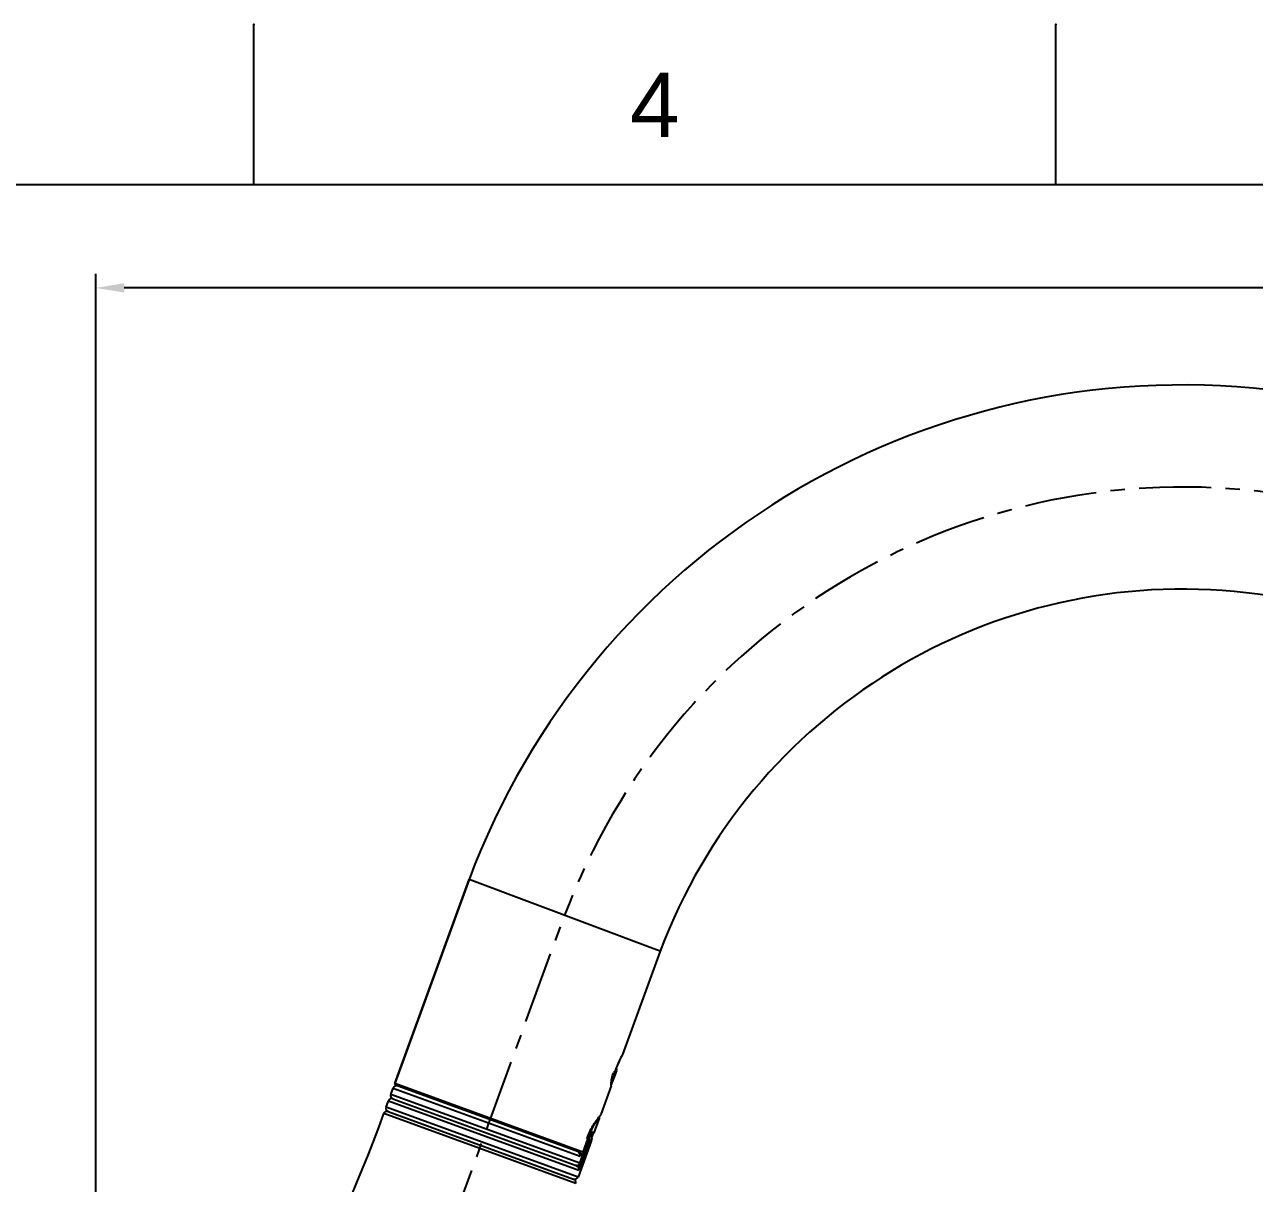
# Model space of a CAD drawing. Header units: millimetres. Extents: x 601 to 1195, y -13 to 407.
# Drawn here: x 807.1 to 915.6, y 304.6 to 406.7 of the extents above; entities that cross this region are included whole.
import ezdxf

# ---------------------------------------------------------------- set-up
doc = ezdxf.new("R2010")
doc.units = ezdxf.units.MM
doc.header["$LTSCALE"] = 0.1
doc.linetypes.add('CENTERX2', pattern=[101.6, 63.5, -12.7, 12.7, -12.7])
doc.layers.add('CENTER', color=1, linetype='CENTERX2')
doc.layers.add('DIM', color=3, linetype='Continuous')
doc.styles.get("Standard").update_dxf_attribs({"font": 'arial.ttf'})
doc.dimstyles.new('ISO-25', dxfattribs={"dimtxt": 2.5, "dimasz": 2.5, "dimexe": 1.25, "dimexo": 0.625, "dimtad": 1, "dimlfac": 1.666667, "dimtxsty": 'Standard', "dimcen": 2.5, "dimadec": 0, "dimazin": 0, "dimtfac": 1, "dimtmove": 0, "dimatfit": 3, "dimfxl": 0, "dimarcsym": 0})

# ---------------------------------------------------------------- blocks, each defined once
blk = doc.blocks.new('*D5')
at = {"layer": 'Defpoints', "color": 0}
for p in [(854.77, 328.28), (968.29, 294.13), (878.91, 263.06), (827, 252), (968.29, 42.94)]:
    blk.add_point(p, dxfattribs=at)
at = {"layer": 'DIM', "color": 0, "lineweight": -2}
blk.add_arc((968.29, 640.19), 387.57, 250.3696, 269.6304, dxfattribs=at)
at = {"layer": 'DIM', "color": 0}
for points in [[(837.95, 274.75), (838.23, 275.54), (835.74, 275.99)], [(965.79, 253.04), (965.79, 252.21), (968.29, 252.62)]]:
    blk.add_solid(points, dxfattribs=at)
at = {"layer": 'DIM', "color": 0, "insert": (901.32, 260.38), "char_height": 2.5, "attachment_point": 5, "rotation": 350}
blk.add_mtext('20°', dxfattribs=at)
blk = doc.blocks.new('*D7')
at = {"layer": 'Defpoints', "color": 0}
for p in [(813.41, 383.51), (813.41, 264.89), (1020.1, 174.3)]:
    blk.add_point(p, dxfattribs=at)
at = {"layer": 'DIM', "color": 0, "lineweight": -2}
for p, q in [((813.41, 265.52), (813.41, 384.76)), ((1020.1, 174.92), (1020.1, 384.76)), ((1017.6, 383.51), (815.91, 383.51))]:
    blk.add_line(p, q, dxfattribs=at)
at = {"layer": 'DIM', "color": 0}
for points in [[(815.91, 383.93), (815.91, 383.1), (813.41, 383.51)], [(1017.6, 383.93), (1017.6, 383.1), (1020.1, 383.51)]]:
    blk.add_solid(points, dxfattribs=at)
at = {"layer": 'DIM', "color": 0, "insert": (932.53, 385.64), "char_height": 2.5, "attachment_point": 5}
blk.add_mtext('344,49', dxfattribs=at)

msp = doc.modelspace()

# ---------------------------------------------------------------- linework, layer by layer
for p, q in [((827.3314, 392.5863), (827.3314, 406.7277)), ((898.0385, 392.5863), (898.0385, 406.7277)), ((1180.8668, 392.5863), (615.2102, 392.5863)), ((846.3115, 331.3628), (839.7607, 313.3647)), ((839.7607, 313.3647), (846.3115, 331.3628)), ((862.5227, 325.2798), (846.3115, 331.3628)), ((863.1641, 325.0391), (859.8448, 315.9196)), ((863.1641, 325.0391), (862.5227, 325.2798)), ((858.935, 313.4186), (859.3271, 314.4959)), ((859.3416, 314.5583), (859.3192, 314.7759)), ((859.3417, 314.5585), (859.3317, 314.5739)), ((839.4114, 312.4064), (839.6166, 312.9702)), ((856.0835, 306.3382), (839.4114, 312.4064)), ((839.6166, 312.9702), (856.1169, 306.9646)), ((856.3522, 307.3259), (839.7607, 313.3647)), ((856.1939, 307.2558), (839.8324, 313.2109)), ((858.8393, 313.1569), (857.9261, 310.6479)), ((839.001, 311.2787), (839.2062, 311.8426)), ((855.9154, 305.1224), (839.001, 311.2787)), ((839.2062, 311.8426), (855.9928, 305.7327)), ((839.5907, 312.0219), (855.7637, 306.1354)), ((855.7107, 304.559), (838.7957, 310.7155)), ((839.1803, 310.8942), (855.531, 304.9431)), ((857.3314, 309.0127), (857.7678, 310.2116)), ((857.7728, 310.2255), (857.771, 310.2206)), ((857.8553, 310.5467), (857.9261, 310.6479)), ((857.3314, 309.0127), (857.1735, 309.0702)), ((857.0643, 308.2788), (855.9154, 305.1224)), ((856.0881, 306.3358), (856.9827, 308.7624)), ((856.7627, 308.4535), (856.3522, 307.3259)), ((856.3806, 307.1439), (856.9784, 308.7648)), ((856.9827, 308.7624), (856.9784, 308.7648)), ((856.9827, 308.7624), (857.008, 308.8257)), ((856.9987, 308.3419), (857.002, 308.3477)), ((857.0634, 308.8211), (857.0206, 308.853)), ((857.0646, 308.8198), (857.0206, 308.8529)), ((857.1007, 308.9051), (857.0551, 308.9217)), ((857.1219, 308.7333), (857.0634, 308.8211)), ((857.0659, 308.2832), (857.0635, 308.2766)), ((857.0663, 308.2842), (857.0643, 308.2789)), ((857.123, 308.7308), (857.0646, 308.8198)), ((857.0683, 308.2899), (857.0663, 308.2842)), ((857.0963, 308.3694), (857.0954, 308.3669)), ((857.1103, 308.4124), (857.1099, 308.4111)), ((857.1281, 308.4716), (857.1289, 308.4744)), ((855.9316, 307.3513), (855.9281, 307.3418)), ((855.9928, 305.7327), (856.7111, 307.7061)), ((856.0835, 306.3382), (856.3806, 307.1439)), ((856.1169, 306.9646), (856.2195, 307.2465)), ((856.6072, 307.7439), (856.7111, 307.7061)), ((855.7019, 306.1578), (855.7392, 306.147)), ((855.8055, 306.1438), (855.7972, 306.1209)), ((856.0757, 306.3069), (856.0881, 306.3358)), ((856.0881, 306.3358), (856.0835, 306.3382))]:
    msp.add_line(p, q)
for points in [[(857.7815, 310.2546), (857.7964, 310.3064), (857.8068, 310.3663), (857.8061, 310.4442), (857.8003, 310.4649)], [(857.008, 308.8257), (857.0339, 308.8816), (857.0574, 308.926), (857.0772, 308.9584), (857.0911, 308.978), (857.0949, 308.9825)], [(857.1138, 308.4229), (857.1281, 308.4716), (857.1392, 308.5172), (857.1471, 308.5688), (857.1469, 308.639), (857.123, 308.7308)], [(857.1392, 308.5172), (857.1397, 308.5196), (857.1474, 308.5714), (857.1465, 308.6419), (857.1219, 308.7333)], [(857.1469, 308.6199), (857.1829, 308.7179), (857.2008, 308.7646), (857.2182, 308.8081), (857.2345, 308.8474), (857.2495, 308.882), (857.2628, 308.9115), (857.2741, 308.9355)], [(855.7392, 306.147), (855.839, 306.1422), (855.9344, 306.1695), (856.0164, 306.2259), (856.0757, 306.3069)]]:
    msp.add_lwpolyline(points)
for centre, radius, start, end in [((909.2279, 307.7543), 67.2, 7.51703, 159.432058), ((909.2279, 307.7543), 67.2, 7.51703, 159.432058), ((909.2279, 307.7543), 49.2, 7.51703, 159.432058), ((909.2279, 307.7543), 49.2, 7.51703, 159.432058), ((867.7449, 311.4741), 9.065, 150.633104, 159.966002), ((867.7633, 311.4821), 9.0795, 160.356842, 167.555196), ((860.0561, 313.4804), 1.3297, 129.859092, 131.171399), ((867.3228, 311.6336), 8.6137, 160.00061, 160.320915), ((867.8991, 311.4474), 9.2196, 167.526544, 168.602036), ((839.6933, 312.3038), 0.3, 160, 250), ((839.8985, 312.8676), 0.3, 70, 160), ((839.8734, 313.3237), 0.12, 160, 250), ((839.2829, 311.1761), 0.3, 160, 250.005532), ((839.4881, 311.7399), 0.3, 70.00456, 160), ((683.0628, 367.7163), 165.8367, 325.456854, 339.896539), ((839.0774, 310.6124), 0.3, 70.000135, 159.896539), ((865.9955, 304.9071), 9.9027, 146.559612, 148.882025), ((866.3858, 304.655), 10.3673, 145.802587, 146.585442), ((866.2167, 304.7687), 10.1635, 145.354379, 145.797121), ((862.5805, 306.3385), 6.2879, 155.552034, 160.021437), ((864.9274, 305.48), 8.6893, 157.536068, 159.989135), ((865.052, 305.4303), 8.8235, 156.823394, 157.546987), ((859.8748, 306.7169), 3.3036, 151.320659, 153.085604), ((864.9923, 305.4559), 8.7585, 156.405685, 156.823329), ((864.9106, 305.4916), 8.6693, 155.954335, 156.405879), ((859.3773, 306.9842), 2.7389, 150.837089, 151.242352), ((859.3686, 306.9908), 2.728, 150.873749, 151.265116), ((859.1632, 307.1055), 2.4927, 150.263493, 150.877411), ((859.179, 307.0951), 2.5117, 150.085881, 150.842619), ((852.2536, 310.0355), 5.1213, 340.071751, 340.519928), ((853.9112, 309.4505), 3.3636, 340.498579, 341.081084), ((854.561, 309.2273), 2.6765, 341.090876, 341.248173), ((855.0164, 309.0734), 2.1958, 341.301309, 341.782469), ((855.2077, 309.0105), 1.9945, 341.595512, 341.965069), ((857.1623, 309.0743), 0.18, 250, 340), ((855.5933, 308.8844), 1.5888, 341.753264, 342.670835), ((855.7456, 307.075), 0.3233, 55.629257, 69.982625), ((855.8024, 306.4344), 0.2943, 250.045048, 262.588364), ((855.6596, 305.8492), 0.3045, 63.133984, 69.997228), ((855.6597, 305.8495), 0.3042, 63.130065, 69.998288), ((855.8024, 306.434), 0.2938, 262.576732, 268.195459), ((855.8023, 306.4333), 0.2931, 268.207999, 272.729033), ((855.8021, 306.4366), 0.2964, 272.739145, 282.242955), ((855.802, 306.4368), 0.2966, 282.255525, 290.134066), ((855.8003, 306.441), 0.3012, 290.156044, 302.509532), ((855.8013, 306.4393), 0.2992, 302.524446, 306.099122), ((855.7988, 306.4423), 0.3031, 306.138677, 322.090772), ((855.7963, 306.4437), 0.3059, 322.178762, 339.83482), ((855.6335, 305.225), 0.3, 249.994468, 340), ((855.4286, 304.6611), 0.3, 340.103461, 69.999865)]:
    msp.add_arc(centre, radius, start, end)
for points, knots in [([(859.1808, 314.4813), (859.1703, 314.4721), (859.1225, 314.4293), (859.0768, 314.3842), (859.0417, 314.3483)], [0, 0, 0, 0, 0.2177679, 1, 1, 1, 1]), ([(859.3317, 314.5739), (859.3259, 314.576), (859.3086, 314.5729), (859.2815, 314.5591), (859.2449, 314.5344), (859.2186, 314.5134), (859.2039, 314.5011)], [0, 0, 0, 0, 0.12314828, 0.3253165, 0.61694743, 1, 1, 1, 1]), ([(859.3299, 314.5037), (859.3337, 314.5142), (859.3395, 314.532), (859.3423, 314.551), (859.3416, 314.5585)], [0, 0, 0, 0, 0.59630753, 1, 1, 1, 1]), ([(858.8598, 313.2771), (858.8553, 313.2788), (858.8488, 313.294), (858.8457, 313.3211), (858.8446, 313.3651), (858.8463, 313.3988), (858.8476, 313.4182)], [0, 0, 0, 0, 0.09941853, 0.29453668, 0.5951559, 1, 1, 1, 1]), ([(858.8476, 313.4182), (858.8513, 313.4741), (858.8666, 313.6034), (858.9212, 313.9159), (858.9868, 314.1695), (859.0417, 314.3483)], [0, 0, 0, 0, 0.17640038, 0.41005356, 1, 1, 1, 1]), ([(858.8393, 313.1569), (858.8398, 313.1593), (858.8468, 313.1969), (858.8542, 313.2343), (858.8613, 313.2694)], [0, 0, 0, 0, 0.06371598, 1, 1, 1, 1]), ([(856.8564, 308.9408), (856.918, 309.0765), (857.0438, 309.3296), (857.2432, 309.67), (857.4285, 309.9439), (857.5496, 310.0997), (857.6052, 310.1644)], [0, 0, 0, 0, 0.31075098, 0.5889325, 0.82207832, 1, 1, 1, 1]), ([(857.6052, 310.1644), (857.6264, 310.1889), (857.6641, 310.2309), (857.7045, 310.2705), (857.7229, 310.286)], [0, 0, 0, 0, 0.57451189, 1, 1, 1, 1]), ([(857.7229, 310.286), (857.7245, 310.2873), (857.7304, 310.2923), (857.7365, 310.2971), (857.7411, 310.3004)], [0, 0, 0, 0, 0.26959914, 1, 1, 1, 1]), ([(857.7411, 310.3004), (857.7489, 310.306), (857.7611, 310.3143), (857.7772, 310.3189), (857.7824, 310.3171)], [0, 0, 0, 0, 0.6351363, 1, 1, 1, 1]), ([(857.7824, 310.3171), (857.7912, 310.3138), (857.7912, 310.2875), (857.7842, 310.2597), (857.7771, 310.2376), (857.7728, 310.2255)], [0, 0, 0, 0, 0.29686547, 0.59422001, 1, 1, 1, 1]), ([(856.9936, 309.0241), (857.0359, 309.1189), (857.1956, 309.4602), (857.3768, 309.7912), (857.5178, 310.0249)], [0, 0, 0, 0, 0.27567213, 1, 1, 1, 1]), ([(857.0647, 308.9537), (857.0752, 308.972), (857.0949, 309.0039), (857.1213, 309.0387), (857.1411, 309.0579), (857.155, 309.0682), (857.1672, 309.0721), (857.1735, 309.0702)], [0, 0, 0, 0, 0.38356615, 0.68046953, 0.7932048, 0.88175013, 1, 1, 1, 1]), ([(857.0889, 308.9722), (857.1082, 308.9825), (857.1433, 309.0107), (857.1659, 309.0495), (857.1735, 309.0702)], [0, 0, 0, 0, 0.49876442, 1, 1, 1, 1]), ([(856.8973, 308.1486), (856.8639, 308.0797), (856.7975, 307.9339), (856.74, 307.7844), (856.711, 307.7061)], [0, 0, 0, 0, 0.47820714, 1, 1, 1, 1]), ([(856.7111, 307.7061), (856.7279, 307.7525), (856.7934, 307.9242), (856.8682, 308.0925), (856.9291, 308.2123)], [0, 0, 0, 0, 0.26847229, 1, 1, 1, 1]), ([(856.9762, 308.3019), (856.9698, 308.2903), (856.9425, 308.2397), (856.9166, 308.1884), (856.8973, 308.1486)], [0, 0, 0, 0, 0.23028282, 1, 1, 1, 1]), ([(856.9784, 308.7648), (856.9848, 308.7821), (857.01, 308.8466), (857.0395, 308.9096), (857.0647, 308.9537)], [0, 0, 0, 0, 0.26640356, 1, 1, 1, 1]), ([(857.0875, 308.4802), (857.074, 308.4629), (857.0443, 308.4194), (857.0172, 308.3743), (857.0019, 308.3477)], [0, 0, 0, 0, 0.41830987, 1, 1, 1, 1]), ([(857.0327, 308.846), (857.0375, 308.8545), (857.0468, 308.8698), (857.0608, 308.8891), (857.0726, 308.9021), (857.0806, 308.9083), (857.0843, 308.9093)], [0, 0, 0, 0, 0.35734899, 0.64778861, 0.86267494, 1, 1, 1, 1]), ([(857.0575, 308.4382), (857.0653, 308.4499), (857.079, 308.4699), (857.0987, 308.4944), (857.1124, 308.5084), (857.1225, 308.5138), (857.1257, 308.5129)], [0, 0, 0, 0, 0.40847221, 0.70959781, 0.901608, 1, 1, 1, 1]), ([(857.1001, 308.3808), (857.0977, 308.3734), (857.0866, 308.3408), (857.075, 308.3083), (857.0659, 308.2832)], [0, 0, 0, 0, 0.22520919, 1, 1, 1, 1]), ([(857.1257, 308.5129), (857.1235, 308.5118), (857.1183, 308.51), (857.1093, 308.505), (857.0989, 308.4946), (857.0917, 308.4856), (857.0875, 308.4802)], [0, 0, 0, 0, 0.14408137, 0.3239888, 0.59927854, 1, 1, 1, 1]), ([(857.1257, 308.5129), (857.1292, 308.5117), (857.1307, 308.5026), (857.13, 308.4917), (857.1269, 308.471), (857.1183, 308.4379), (857.1095, 308.4094), (857.1041, 308.393)], [0, 0, 0, 0, 0.08815282, 0.17023021, 0.28032802, 0.58468397, 1, 1, 1, 1]), ([(857.1257, 308.5129), (857.1273, 308.5097), (857.1314, 308.5007), (857.1286, 308.4799), (857.1216, 308.45), (857.1145, 308.426), (857.1103, 308.4124)], [0, 0, 0, 0, 0.10342032, 0.27821378, 0.58716734, 1, 1, 1, 1]), ([(857.1738, 308.6933), (857.1736, 308.6931), (857.1723, 308.6936), (857.1703, 308.6939), (857.1666, 308.6951), (857.1593, 308.6972), (857.1472, 308.7013), (857.1368, 308.7048), (857.1308, 308.7068)], [0, 0, 0, 0, 0.01972238, 0.07115016, 0.15375649, 0.26659292, 0.57892694, 1, 1, 1, 1]), ([(856.1169, 306.9646), (856.1199, 307.0307), (856.0867, 307.1769), (855.9929, 307.2974), (855.9281, 307.3418)], [0, 0, 0, 0, 0.45728886, 1, 1, 1, 1]), ([(855.7972, 306.1209), (855.8715, 306.0832), (855.9815, 305.9592), (856.0047, 305.8002), (855.9928, 305.7327)], [0, 0, 0, 0, 0.54860909, 1, 1, 1, 1])]:
    msp.add_open_spline(points, degree=3, knots=knots)
for points in [[(858.8633, 313.2769), (858.8621, 313.2767), (858.8609, 313.2767), (858.8598, 313.2771)], [(857.0843, 308.9093), (857.0858, 308.9098), (857.0877, 308.9099), (857.0892, 308.9093)]]:
    msp.add_open_spline(points, degree=3)
for p in [(827.3314, 406.7277), (898.0385, 406.7277)]:
    msp.add_point(p)
at = {"layer": 'CENTER'}
msp.add_line((827.002, 251.9963), (854.7687, 328.2846), dxfattribs=at)
msp.add_arc((909.2279, 307.7543), 58.2, 7.51703, 159.432058, dxfattribs=at)

# ---------------------------------------------------------------- texts
at = {"insert": (862.685, 399.657), "char_height": 5.6566, "attachment_point": 5}
msp.add_mtext_dynamic_manual_height_columns('4', width=50, gutter_width=12.5, heights=[0], dxfattribs=at)

# ---------------------------------------------------------------- dimensions: what is measured, and where the dimension line sits
at = {"layer": 'DIM'}
dim = msp.add_linear_dim(base=(813.4123, 383.5122), p1=(1020.1049, 174.2992), p2=(813.4123, 264.8912), dimstyle='ISO-25', dxfattribs=at)
dim.commit()
dim.dimension.update_dxf_attribs({"geometry": '*D7', "text_midpoint": (932.5298, 383.5122), "dimtype": 160})
dim = msp.add_angular_dim_2l(base=(878.9126, 263.0644), line1=((968.2931, 294.1343), (968.2931, 42.935)), line2=((827.002, 251.9963), (854.7687, 328.2846)), dimstyle='ISO-25', dxfattribs=at)
dim.commit()
dim.dimension.update_dxf_attribs({"geometry": '*D5', "text_midpoint": (901.3219, 260.3779)})

doc.saveas('drawing.dxf')
